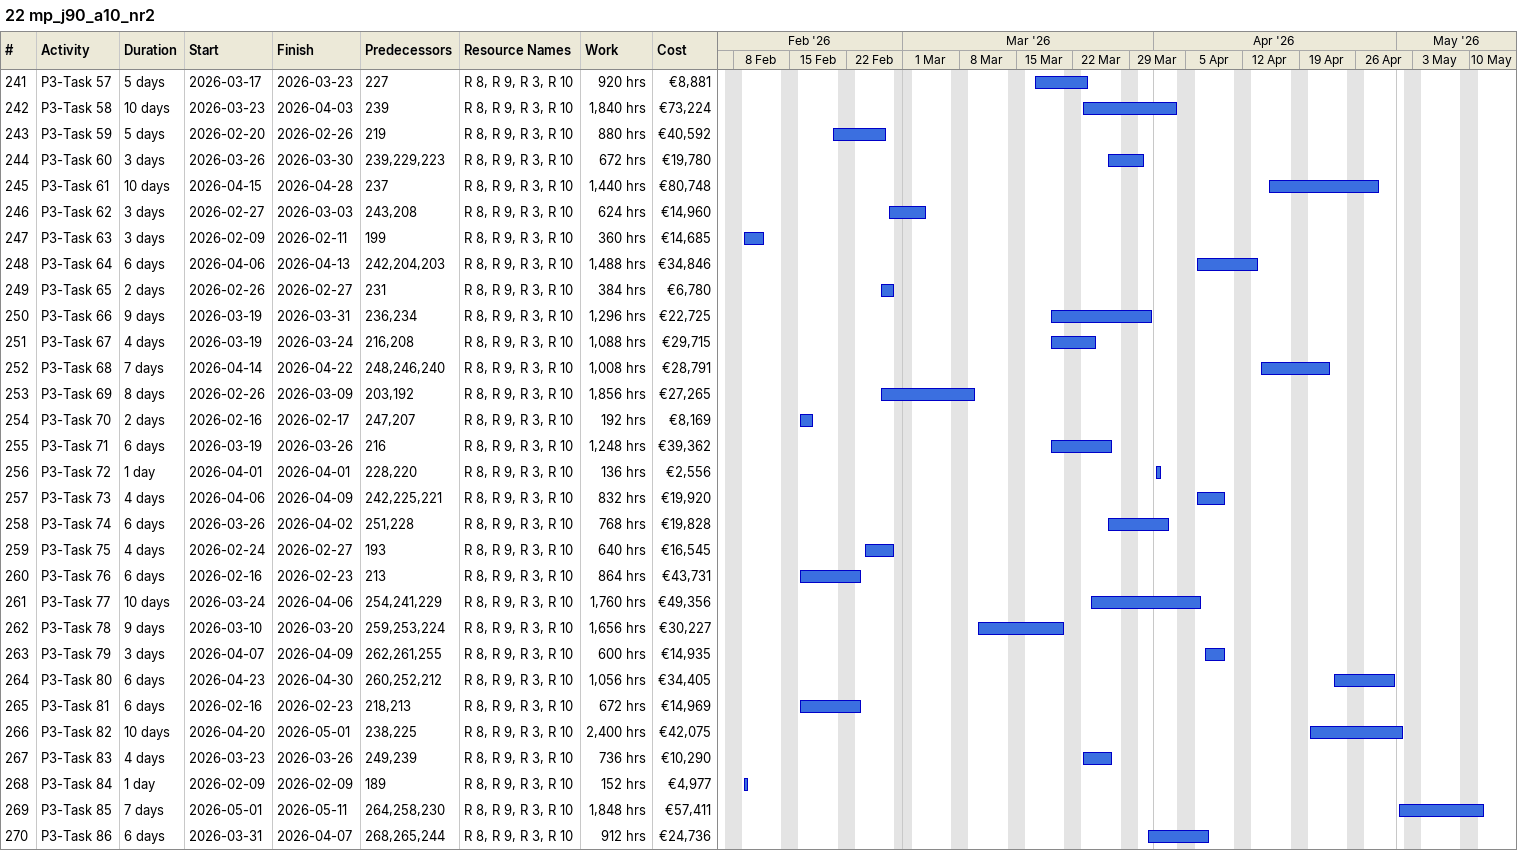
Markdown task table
22 mp_j90_a10_nr2

| ID | Task | Duration | Start | Finish | Predecessors | Resources | Work (h) | Cost (€) |
|---|---|---|---|---|---|---|---|---|
| 241 | P3-Task 57 | 5d | 2026-03-17 | 2026-03-23 | 227 | R 8, R 9, R 3, R 10 | 920 | 8881 |
| 242 | P3-Task 58 | 10d | 2026-03-23 | 2026-04-03 | 239 | R 8, R 9, R 3, R 10 | 1840 | 73224 |
| 243 | P3-Task 59 | 5d | 2026-02-20 | 2026-02-26 | 219 | R 8, R 9, R 3, R 10 | 880 | 40592 |
| 244 | P3-Task 60 | 3d | 2026-03-26 | 2026-03-30 | 239, 229, 223 | R 8, R 9, R 3, R 10 | 672 | 19780 |
| 245 | P3-Task 61 | 10d | 2026-04-15 | 2026-04-28 | 237 | R 8, R 9, R 3, R 10 | 1440 | 80748 |
| 246 | P3-Task 62 | 3d | 2026-02-27 | 2026-03-03 | 243, 208 | R 8, R 9, R 3, R 10 | 624 | 14960 |
| 247 | P3-Task 63 | 3d | 2026-02-09 | 2026-02-11 | 199 | R 8, R 9, R 3, R 10 | 360 | 14685 |
| 248 | P3-Task 64 | 6d | 2026-04-06 | 2026-04-13 | 242, 204, 203 | R 8, R 9, R 3, R 10 | 1488 | 34846 |
| 249 | P3-Task 65 | 2d | 2026-02-26 | 2026-02-27 | 231 | R 8, R 9, R 3, R 10 | 384 | 6780 |
| 250 | P3-Task 66 | 9d | 2026-03-19 | 2026-03-31 | 236, 234 | R 8, R 9, R 3, R 10 | 1296 | 22725 |
| 251 | P3-Task 67 | 4d | 2026-03-19 | 2026-03-24 | 216, 208 | R 8, R 9, R 3, R 10 | 1088 | 29715 |
| 252 | P3-Task 68 | 7d | 2026-04-14 | 2026-04-22 | 248, 246, 240 | R 8, R 9, R 3, R 10 | 1008 | 28791 |
| 253 | P3-Task 69 | 8d | 2026-02-26 | 2026-03-09 | 203, 192 | R 8, R 9, R 3, R 10 | 1856 | 27265 |
| 254 | P3-Task 70 | 2d | 2026-02-16 | 2026-02-17 | 247, 207 | R 8, R 9, R 3, R 10 | 192 | 8169 |
| 255 | P3-Task 71 | 6d | 2026-03-19 | 2026-03-26 | 216 | R 8, R 9, R 3, R 10 | 1248 | 39362 |
| 256 | P3-Task 72 | 1d | 2026-04-01 | 2026-04-01 | 228, 220 | R 8, R 9, R 3, R 10 | 136 | 2556 |
| 257 | P3-Task 73 | 4d | 2026-04-06 | 2026-04-09 | 242, 225, 221 | R 8, R 9, R 3, R 10 | 832 | 19920 |
| 258 | P3-Task 74 | 6d | 2026-03-26 | 2026-04-02 | 251, 228 | R 8, R 9, R 3, R 10 | 768 | 19828 |
| 259 | P3-Task 75 | 4d | 2026-02-24 | 2026-02-27 | 193 | R 8, R 9, R 3, R 10 | 640 | 16545 |
| 260 | P3-Task 76 | 6d | 2026-02-16 | 2026-02-23 | 213 | R 8, R 9, R 3, R 10 | 864 | 43731 |
| 261 | P3-Task 77 | 10d | 2026-03-24 | 2026-04-06 | 254, 241, 229 | R 8, R 9, R 3, R 10 | 1760 | 49356 |
| 262 | P3-Task 78 | 9d | 2026-03-10 | 2026-03-20 | 259, 253, 224 | R 8, R 9, R 3, R 10 | 1656 | 30227 |
| 263 | P3-Task 79 | 3d | 2026-04-07 | 2026-04-09 | 262, 261, 255 | R 8, R 9, R 3, R 10 | 600 | 14935 |
| 264 | P3-Task 80 | 6d | 2026-04-23 | 2026-04-30 | 260, 252, 212 | R 8, R 9, R 3, R 10 | 1056 | 34405 |
| 265 | P3-Task 81 | 6d | 2026-02-16 | 2026-02-23 | 218, 213 | R 8, R 9, R 3, R 10 | 672 | 14969 |
| 266 | P3-Task 82 | 10d | 2026-04-20 | 2026-05-01 | 238, 225 | R 8, R 9, R 3, R 10 | 2400 | 42075 |
| 267 | P3-Task 83 | 4d | 2026-03-23 | 2026-03-26 | 249, 239 | R 8, R 9, R 3, R 10 | 736 | 10290 |
| 268 | P3-Task 84 | 1d | 2026-02-09 | 2026-02-09 | 189 | R 8, R 9, R 3, R 10 | 152 | 4977 |
| 269 | P3-Task 85 | 7d | 2026-05-01 | 2026-05-11 | 264, 258, 230 | R 8, R 9, R 3, R 10 | 1848 | 57411 |
| 270 | P3-Task 86 | 6d | 2026-03-31 | 2026-04-07 | 268, 265, 244 | R 8, R 9, R 3, R 10 | 912 | 24736 |
